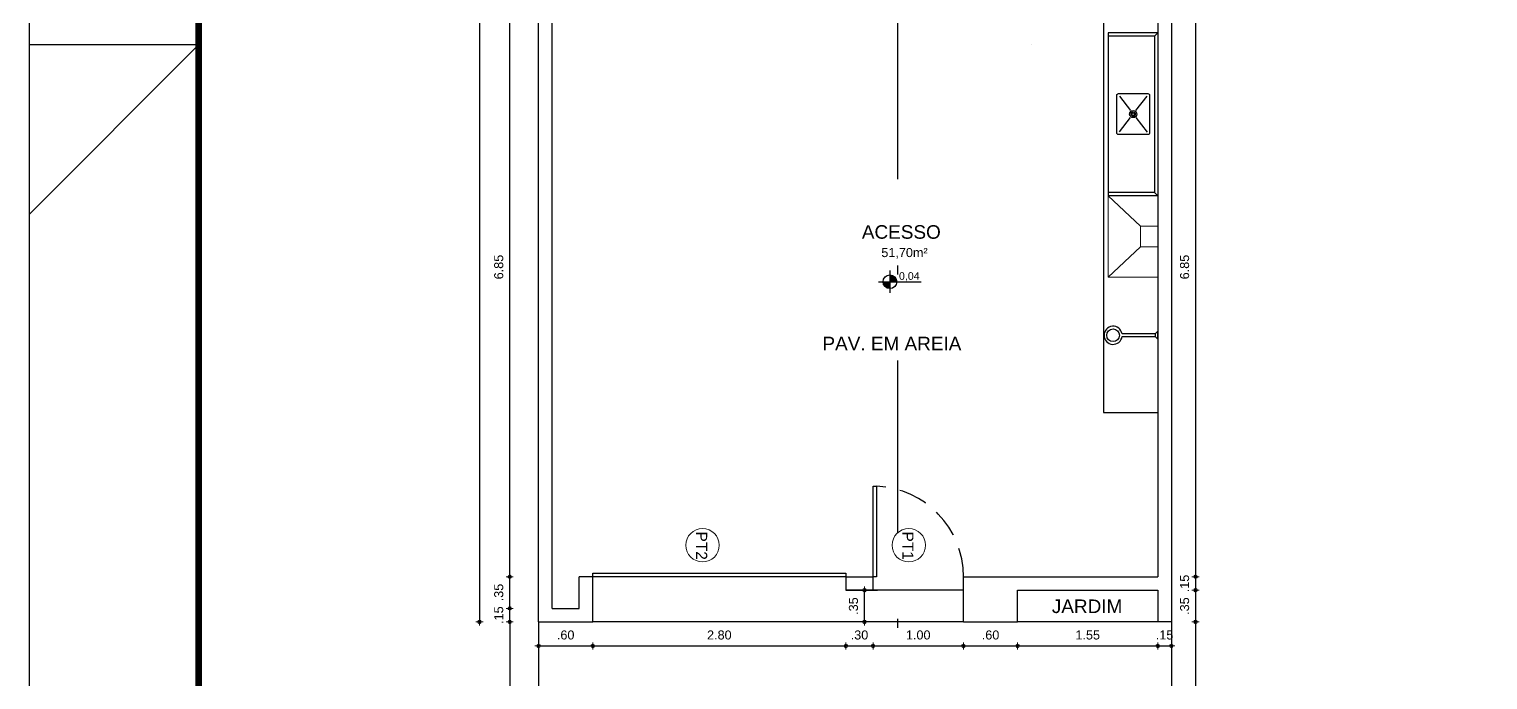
# Model space of a CAD drawing. Header units: millimetres. Extents: x 1540 to 1603, y 509.1 to 598.2.
# Drawn here: x 1539.97 to 1556.11, y 524.37 to 531.56 of the extents above; entities that cross this region are included whole.
import ezdxf
from ezdxf.enums import TextEntityAlignment as Align

# ---------------------------------------------------------------- set-up
doc = ezdxf.new("R2010")
doc.units = ezdxf.units.MM
doc.linetypes.add('DASHDOT2', pattern=[12.7, 6.35, -3.175, 0, -3.175])
doc.linetypes.add('HIDDEN', pattern=[9.525, 6.35, -3.175])
for name, color, linetype in [('0-COTAS', 8, 'Continuous'), ('a-pem-08', 8, 'Continuous'), ('A-PEN-08', 8, 'Continuous'), ('A-PEN-B', 5, 'Continuous'), ('A-PEN-C', 4, 'Continuous'), ('A-PEN-G', 3, 'Continuous'), ('A-PEN-R', 1, 'Continuous'), ('BANHO_COZINHA', 7, 'Continuous'), ('L-Texto', 30, 'Continuous'), ('NIVEIS', 1, 'Continuous')]:
    doc.layers.add(name, color=color, linetype=linetype)
doc.layers.add('BLOCOS', color=4, linetype='Continuous', lineweight=9)
doc.layers.add('COTAS', color=53, linetype='Continuous', lineweight=9)
doc.styles.add('CARIMBO_DADOS', font='arial.ttf', dxfattribs={"height": 0.1})
doc.styles.add('REGUA80', font='arial.ttf', dxfattribs={"height": 1})
doc.styles.add('T20', font='PORT2', dxfattribs={"height": 0.2})
doc.styles.add('TEXT', font='arial.ttf')
doc.dimstyles.new('COTAS_EXTERNAS', dxfattribs={"dimtxt": 0.1, "dimasz": 0.01, "dimexe": 0, "dimexo": 0, "dimgap": 0.07, "dimtad": 1, "dimzin": 5, "dimdsep": 46, "dimtxsty": 'CARIMBO_DADOS', "dimblk1": 'CIRCULOS', "dimblk2": 'CIRCULOS', "dimsah": 1, "dimcen": 0, "dimse1": 1, "dimse2": 1, "dimclrd": 8, "dimclre": 8, "dimclrt": 230, "dimadec": 0, "dimazin": 0, "dimtfac": 100, "dimtix": 1, "dimtmove": 2, "dimatfit": 3, "dimldrblk": 'CIRCULOS', "dimfxl": 1, "dimtolj": 1, "dimtzin": 5, "dimarcsym": 0})
doc.dimstyles.get("Standard").update_dxf_attribs({"dimtxt": 0.18, "dimasz": 0.18, "dimexe": 0.18, "dimexo": 0.0625, "dimgap": 0.09, "dimtad": 0, "dimtih": 1, "dimtoh": 1, "dimdec": 4, "dimzin": 0, "dimdsep": 46, "dimtxsty": 'Standard', "dimcen": 0.09, "dimadec": 0, "dimazin": 0, "dimtfac": 1, "dimtdec": 4, "dimtofl": 0, "dimtmove": 0, "dimatfit": 3, "dimfxl": 1, "dimtolj": 1, "dimtzin": 0, "dimarcsym": 0})

# ---------------------------------------------------------------- blocks, each defined once
blk = doc.blocks.new('PRANCHA')
at = {"color": 1}
for q in [(0, 27.2), (0, 29.7)]:
    blk.add_line((2.5, 29.7), q, dxfattribs=at)
blk.add_lwpolyline([(0, 0), (84.1, 0), (84.1, 59.4), (0, 59.4)], close=True, dxfattribs=at)
at = {"color": 4, "const_width": 0.1}
blk.add_lwpolyline([(2.5, 58.4), (83.1, 58.4), (83.1, 1), (2.5, 1)], close=True, dxfattribs=at)
blk = doc.blocks.new('CIRCULOS')
at = {"layer": 'COTAS'}
for p, q in [((-4, 0), (4, 0)), ((0, 4), (0, -4))]:
    blk.add_line(p, q, dxfattribs=at)
for radius in [2, 1]:
    blk.add_circle((0, 0), radius, dxfattribs=at)
blk = doc.blocks.new('*D440')
at = {"layer": 'A-PEN-08', "color": 8, "lineweight": -2, "ltscale": 0.05}
blk.add_line((1552.875, 532.348), (1552.875, 525.518), dxfattribs=at)
at = {"layer": 'Defpoints', "color": 0, "ltscale": 0.05}
for p in [(1552.457, 532.358), (1552.457, 525.508), (1552.875, 525.508)]:
    blk.add_point(p, dxfattribs=at)
at = {"layer": 'A-PEN-08', "color": 8, "lineweight": -2, "ltscale": 0.05, "xscale": 0.01, "yscale": 0.01, "zscale": 0.01}
for p, rotation in [((1552.875, 532.358), 90), ((1552.875, 525.508), 270)]:
    blk.add_blockref('CIRCULOS', p, dxfattribs=dict(at, rotation=rotation))
at = {"layer": 'A-PEN-08', "color": 230, "ltscale": 0.05, "insert": (1552.754, 528.933), "char_height": 0.1, "attachment_point": 5, "rotation": 90, "style": 'CARIMBO_DADOS'}
blk.add_mtext('\\A1;6.85', dxfattribs=at)
blk = doc.blocks.new('*D333')
at = {"layer": 'A-PEN-08', "color": 8, "lineweight": -2, "ltscale": 0.05}
for p, q in [((1552.875, 525.518), (1552.875, 525.528)), ((1552.875, 525.508), (1552.875, 525.358)), ((1552.875, 525.348), (1552.875, 525.338))]:
    blk.add_line(p, q, dxfattribs=at)
at = {"layer": 'Defpoints', "color": 0, "ltscale": 0.05}
for p in [(1552.457, 525.508), (1552.457, 525.358), (1552.875, 525.358)]:
    blk.add_point(p, dxfattribs=at)
at = {"layer": 'A-PEN-08', "color": 8, "lineweight": -2, "ltscale": 0.05, "xscale": 0.01, "yscale": 0.01, "zscale": 0.01}
for p, rotation in [((1552.875, 525.508), 270), ((1552.875, 525.358), 90)]:
    blk.add_blockref('CIRCULOS', p, dxfattribs=dict(at, rotation=rotation))
at = {"layer": 'A-PEN-08', "color": 230, "ltscale": 0.05, "insert": (1552.754, 525.433), "char_height": 0.1, "attachment_point": 5, "rotation": 90, "style": 'CARIMBO_DADOS'}
blk.add_mtext('\\A1;.15', dxfattribs=at)
blk = doc.blocks.new('*D441')
at = {"layer": 'A-PEN-08', "color": 8, "lineweight": -2, "ltscale": 0.05}
blk.add_line((1552.875, 525.348), (1552.875, 525.018), dxfattribs=at)
at = {"layer": 'Defpoints', "color": 0, "ltscale": 0.05}
for p in [(1552.457, 525.358), (1552.607, 525.008), (1552.875, 525.008)]:
    blk.add_point(p, dxfattribs=at)
at = {"layer": 'A-PEN-08', "color": 8, "lineweight": -2, "ltscale": 0.05, "xscale": 0.01, "yscale": 0.01, "zscale": 0.01}
for p, rotation in [((1552.875, 525.358), 90), ((1552.875, 525.008), 270)]:
    blk.add_blockref('CIRCULOS', p, dxfattribs=dict(at, rotation=rotation))
at = {"layer": 'A-PEN-08', "color": 230, "ltscale": 0.05, "insert": (1552.754, 525.183), "char_height": 0.1, "attachment_point": 5, "rotation": 90, "style": 'CARIMBO_DADOS'}
blk.add_mtext('\\A1;.35', dxfattribs=at)
blk = doc.blocks.new('cotas')
at = {"layer": 'L-Texto'}
h = blk.add_hatch(color=6, dxfattribs=at)
h.paths.add_polyline_path([(0.135, 0, 0.414214), (0, 0.135), (0, 0)])
h.paths.add_polyline_path([(0, 0), (-0.135, 0, 0.414214), (0, -0.135)])
for p, q in [((-0.223, 0), (0.621, 0)), ((0, 0.223), (0, -0.223))]:
    blk.add_line(p, q, dxfattribs=at)
blk.add_circle((0, 0), 0.135, dxfattribs=at)
at = {"layer": 'L-Texto', "color": 6, "style": 'T20'}
blk.add_attdef('COTA', (0.167, 0.038), '', height=0.15, dxfattribs=at)
blk = doc.blocks.new('*D322')
at = {"layer": 'A-PEN-08', "color": 8, "lineweight": -2, "ltscale": 0.05}
for p, q in [((1545.288, 525.168), (1545.288, 525.178)), ((1545.288, 525.008), (1545.288, 525.158)), ((1545.288, 524.998), (1545.288, 524.988))]:
    blk.add_line(p, q, dxfattribs=at)
at = {"layer": 'Defpoints', "color": 0, "ltscale": 0.05}
for p in [(1545.288, 525.158), (1545.757, 525.158), (1545.757, 525.008)]:
    blk.add_point(p, dxfattribs=at)
at = {"layer": 'A-PEN-08', "color": 8, "lineweight": -2, "ltscale": 0.05, "xscale": 0.01, "yscale": 0.01, "zscale": 0.01}
for p, rotation in [((1545.288, 525.158), 270), ((1545.288, 525.008), 90)]:
    blk.add_blockref('CIRCULOS', p, dxfattribs=dict(at, rotation=rotation))
at = {"layer": 'A-PEN-08', "color": 230, "ltscale": 0.05, "insert": (1545.167, 525.083), "char_height": 0.1, "attachment_point": 5, "rotation": 90, "style": 'CARIMBO_DADOS'}
blk.add_mtext('\\A1;.15', dxfattribs=at)
blk = doc.blocks.new('*D375')
at = {"layer": 'A-PEN-08', "color": 8, "lineweight": -2, "ltscale": 0.05}
blk.add_line((1545.288, 524.998), (1545.288, 522.918), dxfattribs=at)
at = {"layer": 'Defpoints', "color": 0, "ltscale": 0.05}
for p in [(1545.757, 525.008), (1545.288, 522.908), (1545.857, 522.908)]:
    blk.add_point(p, dxfattribs=at)
at = {"layer": 'A-PEN-08', "color": 8, "lineweight": -2, "ltscale": 0.05, "xscale": 0.01, "yscale": 0.01, "zscale": 0.01}
for p, rotation in [((1545.288, 525.008), 90), ((1545.288, 522.908), 270)]:
    blk.add_blockref('CIRCULOS', p, dxfattribs=dict(at, rotation=rotation))
at = {"layer": 'A-PEN-08', "color": 230, "ltscale": 0.05, "insert": (1545.167, 523.958), "char_height": 0.1, "attachment_point": 5, "rotation": 90, "style": 'CARIMBO_DADOS'}
blk.add_mtext('\\A1;2.10', dxfattribs=at)
blk = doc.blocks.new('*D323')
at = {"layer": 'A-PEN-08', "color": 8, "lineweight": -2, "ltscale": 0.05}
blk.add_line((1552.875, 524.998), (1552.875, 522.518), dxfattribs=at)
at = {"layer": 'Defpoints', "color": 0, "ltscale": 0.05}
for p in [(1552.875, 525.008), (1550.418, 522.508), (1552.875, 522.508)]:
    blk.add_point(p, dxfattribs=at)
at = {"layer": 'A-PEN-08', "color": 8, "lineweight": -2, "ltscale": 0.05, "xscale": 0.01, "yscale": 0.01, "zscale": 0.01}
for p, rotation in [((1552.875, 525.008), 90), ((1552.875, 522.508), 270)]:
    blk.add_blockref('CIRCULOS', p, dxfattribs=dict(at, rotation=rotation))
at = {"layer": 'A-PEN-08', "color": 230, "ltscale": 0.05, "insert": (1552.754, 523.758), "char_height": 0.1, "attachment_point": 5, "rotation": 90, "style": 'CARIMBO_DADOS'}
blk.add_mtext('\\A1;2.50', dxfattribs=at)
blk = doc.blocks.new('*D363')
at = {"layer": 'A-PEN-B', "color": 8, "lineweight": -2, "ltscale": 0.05}
blk.add_line((1545.288, 525.168), (1545.288, 525.498), dxfattribs=at)
at = {"layer": 'Defpoints', "color": 0, "ltscale": 0.05}
for p in [(1545.288, 525.508), (1546.057, 525.508), (1545.757, 525.158)]:
    blk.add_point(p, dxfattribs=at)
at = {"layer": 'A-PEN-B', "color": 8, "lineweight": -2, "ltscale": 0.05, "xscale": 0.01, "yscale": 0.01, "zscale": 0.01}
for p, rotation in [((1545.288, 525.508), 90), ((1545.288, 525.158), 270)]:
    blk.add_blockref('CIRCULOS', p, dxfattribs=dict(at, rotation=rotation))
at = {"layer": 'A-PEN-B', "color": 230, "ltscale": 0.05, "insert": (1545.167, 525.333), "char_height": 0.1, "attachment_point": 5, "rotation": 90, "style": 'CARIMBO_DADOS'}
blk.add_mtext('\\A1;.35', dxfattribs=at)
blk = doc.blocks.new('*D364')
at = {"layer": 'A-PEN-B', "color": 8, "lineweight": -2, "ltscale": 0.05}
blk.add_line((1545.288, 525.518), (1545.288, 532.348), dxfattribs=at)
at = {"layer": 'Defpoints', "color": 0, "ltscale": 0.05}
for p in [(1545.288, 532.358), (1549.157, 532.358), (1549.007, 525.508)]:
    blk.add_point(p, dxfattribs=at)
at = {"layer": 'A-PEN-B', "color": 8, "lineweight": -2, "ltscale": 0.05, "xscale": 0.01, "yscale": 0.01, "zscale": 0.01}
for p, rotation in [((1545.288, 532.358), 90), ((1545.288, 525.508), 270)]:
    blk.add_blockref('CIRCULOS', p, dxfattribs=dict(at, rotation=rotation))
at = {"layer": 'A-PEN-B', "color": 230, "ltscale": 0.05, "insert": (1545.167, 528.933), "char_height": 0.1, "attachment_point": 5, "rotation": 90, "style": 'CARIMBO_DADOS'}
blk.add_mtext('\\A1;6.85', dxfattribs=at)
blk = doc.blocks.new('*D538')
at = {"layer": 'A-PEN-B', "color": 8, "lineweight": -2, "ltscale": 0.05}
blk.add_line((1544.953, 549.998), (1544.953, 525.018), dxfattribs=at)
at = {"layer": 'Defpoints', "color": 0, "ltscale": 0.05}
for p in [(1545.607, 550.008), (1544.953, 525.008), (1545.607, 525.008)]:
    blk.add_point(p, dxfattribs=at)
at = {"layer": 'A-PEN-B', "color": 8, "lineweight": -2, "ltscale": 0.05, "xscale": 0.01, "yscale": 0.01, "zscale": 0.01}
for p, rotation in [((1544.953, 550.008), 90), ((1544.953, 525.008), 270)]:
    blk.add_blockref('CIRCULOS', p, dxfattribs=dict(at, rotation=rotation))
at = {"layer": 'A-PEN-B', "color": 230, "ltscale": 0.05, "insert": (1544.832, 537.508), "char_height": 0.1, "attachment_point": 5, "rotation": 90, "style": 'CARIMBO_DADOS'}
blk.add_mtext('\\A1;25.00', dxfattribs=at)
blk = doc.blocks.new('*D630')
at = {"layer": 'A-PEN-B', "color": 8, "lineweight": -2}
blk.add_line((1545.617, 524.742), (1546.197, 524.742), dxfattribs=at)
at = {"layer": 'Defpoints', "color": 0}
for p in [(1545.607, 525.008), (1546.207, 525.008), (1546.207, 524.742)]:
    blk.add_point(p, dxfattribs=at)
at = {"layer": 'A-PEN-B', "color": 8, "lineweight": -2, "xscale": 0.01, "yscale": 0.01, "zscale": 0.01, "rotation": 180}
blk.add_blockref('CIRCULOS', (1545.607, 524.742), dxfattribs=at)
at = {"layer": 'A-PEN-B', "color": 8, "lineweight": -2, "xscale": 0.01, "yscale": 0.01, "zscale": 0.01}
blk.add_blockref('CIRCULOS', (1546.207, 524.742), dxfattribs=at)
at = {"layer": 'A-PEN-B', "color": 230, "insert": (1545.907, 524.863), "char_height": 0.1, "attachment_point": 5, "style": 'CARIMBO_DADOS'}
blk.add_mtext('\\A1;.60', dxfattribs=at)
blk = doc.blocks.new('*D631')
at = {"layer": 'A-PEN-B', "color": 8, "lineweight": -2}
for p, q in [((1548.997, 524.742), (1548.987, 524.742)), ((1549.007, 524.742), (1549.307, 524.742)), ((1549.317, 524.742), (1549.327, 524.742))]:
    blk.add_line(p, q, dxfattribs=at)
at = {"layer": 'Defpoints', "color": 0}
for p in [(1549.007, 525.358), (1549.307, 525.358), (1549.307, 524.742)]:
    blk.add_point(p, dxfattribs=at)
at = {"layer": 'A-PEN-B', "color": 8, "lineweight": -2, "xscale": 0.01, "yscale": 0.01, "zscale": 0.01}
blk.add_blockref('CIRCULOS', (1549.007, 524.742), dxfattribs=at)
at = {"layer": 'A-PEN-B', "color": 8, "lineweight": -2, "xscale": 0.01, "yscale": 0.01, "zscale": 0.01, "rotation": 180}
blk.add_blockref('CIRCULOS', (1549.307, 524.742), dxfattribs=at)
at = {"layer": 'A-PEN-B', "color": 230, "insert": (1549.157, 524.863), "char_height": 0.1, "attachment_point": 5, "style": 'CARIMBO_DADOS'}
blk.add_mtext('\\A1;.30', dxfattribs=at)
blk = doc.blocks.new('*D632')
at = {"layer": 'A-PEN-B', "color": 8, "lineweight": -2}
blk.add_line((1549.317, 524.742), (1550.297, 524.742), dxfattribs=at)
at = {"layer": 'Defpoints', "color": 0}
for p in [(1549.307, 525.358), (1550.307, 525.358), (1550.307, 524.742)]:
    blk.add_point(p, dxfattribs=at)
at = {"layer": 'A-PEN-B', "color": 8, "lineweight": -2, "xscale": 0.01, "yscale": 0.01, "zscale": 0.01, "rotation": 180}
blk.add_blockref('CIRCULOS', (1549.307, 524.742), dxfattribs=at)
at = {"layer": 'A-PEN-B', "color": 8, "lineweight": -2, "xscale": 0.01, "yscale": 0.01, "zscale": 0.01}
blk.add_blockref('CIRCULOS', (1550.307, 524.742), dxfattribs=at)
at = {"layer": 'A-PEN-B', "color": 230, "insert": (1549.807, 524.863), "char_height": 0.1, "attachment_point": 5, "style": 'CARIMBO_DADOS'}
blk.add_mtext('\\A1;1.00', dxfattribs=at)
blk = doc.blocks.new('*D633')
at = {"layer": 'A-PEN-B', "color": 8, "lineweight": -2}
blk.add_line((1550.317, 524.742), (1550.897, 524.742), dxfattribs=at)
at = {"layer": 'Defpoints', "color": 0}
for p in [(1550.307, 525.358), (1550.907, 525.008), (1550.907, 524.742)]:
    blk.add_point(p, dxfattribs=at)
at = {"layer": 'A-PEN-B', "color": 8, "lineweight": -2, "xscale": 0.01, "yscale": 0.01, "zscale": 0.01, "rotation": 180}
blk.add_blockref('CIRCULOS', (1550.307, 524.742), dxfattribs=at)
at = {"layer": 'A-PEN-B', "color": 8, "lineweight": -2, "xscale": 0.01, "yscale": 0.01, "zscale": 0.01}
blk.add_blockref('CIRCULOS', (1550.907, 524.742), dxfattribs=at)
at = {"layer": 'A-PEN-B', "color": 230, "insert": (1550.607, 524.863), "char_height": 0.1, "attachment_point": 5, "style": 'CARIMBO_DADOS'}
blk.add_mtext('\\A1;.60', dxfattribs=at)
blk = doc.blocks.new('*D634')
at = {"layer": 'A-PEN-B', "color": 8, "lineweight": -2}
blk.add_line((1550.917, 524.742), (1552.447, 524.742), dxfattribs=at)
at = {"layer": 'Defpoints', "color": 0}
for p in [(1550.907, 525.008), (1552.457, 525.008), (1552.457, 524.742)]:
    blk.add_point(p, dxfattribs=at)
at = {"layer": 'A-PEN-B', "color": 8, "lineweight": -2, "xscale": 0.01, "yscale": 0.01, "zscale": 0.01, "rotation": 180}
blk.add_blockref('CIRCULOS', (1550.907, 524.742), dxfattribs=at)
at = {"layer": 'A-PEN-B', "color": 8, "lineweight": -2, "xscale": 0.01, "yscale": 0.01, "zscale": 0.01}
blk.add_blockref('CIRCULOS', (1552.457, 524.742), dxfattribs=at)
at = {"layer": 'A-PEN-B', "color": 230, "insert": (1551.682, 524.863), "char_height": 0.1, "attachment_point": 5, "style": 'CARIMBO_DADOS'}
blk.add_mtext('\\A1;1.55', dxfattribs=at)
blk = doc.blocks.new('*D635')
at = {"layer": 'A-PEN-B', "color": 8, "lineweight": -2}
for p, q in [((1552.447, 524.742), (1552.437, 524.742)), ((1552.457, 524.742), (1552.607, 524.742)), ((1552.617, 524.742), (1552.627, 524.742))]:
    blk.add_line(p, q, dxfattribs=at)
at = {"layer": 'Defpoints', "color": 0}
for p in [(1552.457, 525.008), (1552.607, 525.008), (1552.607, 524.742)]:
    blk.add_point(p, dxfattribs=at)
at = {"layer": 'A-PEN-B', "color": 8, "lineweight": -2, "xscale": 0.01, "yscale": 0.01, "zscale": 0.01}
blk.add_blockref('CIRCULOS', (1552.457, 524.742), dxfattribs=at)
at = {"layer": 'A-PEN-B', "color": 8, "lineweight": -2, "xscale": 0.01, "yscale": 0.01, "zscale": 0.01, "rotation": 180}
blk.add_blockref('CIRCULOS', (1552.607, 524.742), dxfattribs=at)
at = {"layer": 'A-PEN-B', "color": 230, "insert": (1552.532, 524.863), "char_height": 0.1, "attachment_point": 5, "style": 'CARIMBO_DADOS'}
blk.add_mtext('\\A1;.15', dxfattribs=at)
blk = doc.blocks.new('*D947')
at = {"layer": '0-COTAS', "color": 8, "lineweight": -2}
blk.add_line((1546.217, 524.742), (1548.997, 524.742), dxfattribs=at)
at = {"layer": 'Defpoints', "color": 0}
for p in [(1549.007, 525.358), (1546.207, 525.008), (1549.007, 524.742)]:
    blk.add_point(p, dxfattribs=at)
at = {"layer": '0-COTAS', "color": 8, "lineweight": -2, "xscale": 0.01, "yscale": 0.01, "zscale": 0.01, "rotation": 180}
blk.add_blockref('CIRCULOS', (1546.207, 524.742), dxfattribs=at)
at = {"layer": '0-COTAS', "color": 8, "lineweight": -2, "xscale": 0.01, "yscale": 0.01, "zscale": 0.01}
blk.add_blockref('CIRCULOS', (1549.007, 524.742), dxfattribs=at)
at = {"layer": '0-COTAS', "color": 230, "insert": (1547.607, 524.863), "char_height": 0.1, "attachment_point": 5, "style": 'CARIMBO_DADOS'}
blk.add_mtext('\\A1;2.80', dxfattribs=at)
blk = doc.blocks.new('*D948')
at = {"layer": '0-COTAS', "color": 8, "lineweight": -2}
blk.add_line((1549.212, 525.018), (1549.212, 525.348), dxfattribs=at)
at = {"layer": 'Defpoints', "color": 0}
for p in [(1549.007, 525.358), (1549.212, 525.358), (1548.976, 525.008)]:
    blk.add_point(p, dxfattribs=at)
at = {"layer": '0-COTAS', "color": 8, "lineweight": -2, "xscale": 0.01, "yscale": 0.01, "zscale": 0.01}
for p, rotation in [((1549.212, 525.358), 90), ((1549.212, 525.008), 270)]:
    blk.add_blockref('CIRCULOS', p, dxfattribs=dict(at, rotation=rotation))
at = {"layer": '0-COTAS', "color": 230, "insert": (1549.091, 525.183), "char_height": 0.1, "attachment_point": 5, "rotation": 90, "style": 'CARIMBO_DADOS'}
blk.add_mtext('\\A1;.35', dxfattribs=at)

msp = doc.modelspace()

# ---------------------------------------------------------------- linework, layer by layer
at = {"color": 6, "lineweight": 5}
for p, q in [((1552.265, 529.386), (1551.907, 529.722)), ((1552.265, 529.158), (1551.907, 528.822))]:
    msp.add_line(p, q, dxfattribs=at)
for points in [[(1552.457, 528.822), (1552.457, 529.722), (1551.907, 529.722), (1551.907, 528.822)], [(1552.457, 529.386), (1552.457, 529.158), (1552.265, 529.158), (1552.265, 529.386)]]:
    msp.add_lwpolyline(points, close=True, dxfattribs=at)
at = {"layer": 'a-pem-08', "linetype": 'HIDDEN', "ltscale": 0.05}
msp.add_arc((1549.307, 525.508), 1.001, 0, 87.6617, dxfattribs=at)
at = {"layer": 'A-PEN-08', "linetype": 'HIDDEN'}
msp.add_line((1551.057, 531.39), (1551.057, 531.39), dxfattribs=at)
at = {"layer": 'A-PEN-B', "ltscale": 0.05}
for p, q in [((1545.607, 525.008), (1545.607, 550.008)), ((1552.607, 550.008), (1552.607, 525.008)), ((1545.757, 525.158), (1545.757, 543.758)), ((1552.457, 532.358), (1552.457, 525.508)), ((1546.207, 525.508), (1546.057, 525.508)), ((1546.057, 525.158), (1546.057, 525.508)), ((1546.207, 525.008), (1546.207, 525.508)), ((1549.007, 525.508), (1549.007, 525.358)), ((1549.307, 525.358), (1549.007, 525.358)), ((1552.457, 525.358), (1552.457, 525.008)), ((1545.757, 525.158), (1546.057, 525.158)), ((1545.607, 525.008), (1546.207, 525.008)), ((1552.607, 525.008), (1552.457, 525.008))]:
    msp.add_line(p, q, dxfattribs=at)
at = {"layer": 'A-PEN-B', "ltscale": 0.1}
for p, q in [((1546.307, 525.508), (1546.307, 525.508)), ((1549.007, 525.508), (1549.307, 525.508)), ((1549.307, 525.358), (1549.307, 525.508)), ((1550.307, 525.508), (1552.457, 525.508)), ((1550.307, 525.358), (1550.307, 525.508)), ((1549.007, 525.358), (1549.357, 525.358)), ((1550.307, 525.358), (1550.307, 525.358)), ((1550.307, 525.008), (1550.307, 525.358)), ((1550.907, 525.358), (1552.457, 525.358)), ((1550.907, 525.008), (1550.907, 525.358)), ((1550.307, 525.008), (1550.907, 525.008))]:
    msp.add_line(p, q, dxfattribs=at)
at = {"layer": 'A-PEN-C', "ltscale": 0.05}
for p, q in [((1551.857, 531.758), (1551.857, 527.324)), ((1551.857, 527.324), (1552.457, 527.324)), ((1545.607, 525.008), (1545.607, 522.508)), ((1545.607, 525.008), (1545.607, 522.508)), ((1552.607, 525.008), (1552.607, 522.508)), ((1552.607, 525.008), (1552.607, 522.508))]:
    msp.add_line(p, q, dxfattribs=at)
at = {"layer": 'A-PEN-C', "ltscale": 0.1}
for p, q in [((1550.307, 525.358), (1549.307, 525.358)), ((1550.307, 525.008), (1546.207, 525.008)), ((1552.457, 525.008), (1550.907, 525.008))]:
    msp.add_line(p, q, dxfattribs=at)
at = {"layer": 'A-PEN-G', "ltscale": 0.1}
msp.add_lwpolyline([(1549.347, 526.508), (1549.347, 525.508), (1549.307, 525.508), (1549.307, 526.508)], close=True, dxfattribs=at)
at = {"layer": 'A-PEN-G', "ltscale": 0.05}
msp.add_lwpolyline([(1549.007, 525.508), (1546.207, 525.508), (1546.207, 525.548), (1549.007, 525.548)], close=True, dxfattribs=at)
at = {"layer": 'A-PEN-R', "linetype": 'DASHDOT2', "ltscale": 0.3}
msp.add_line((1549.578, 551.359), (1549.578, 522.346), dxfattribs=at)
at = {"layer": 'BANHO_COZINHA', "color": 6}
for p, q in [((1551.907, 531.522), (1551.907, 529.722)), ((1552.457, 531.522), (1551.907, 531.522)), ((1552.422, 531.487), (1552.457, 531.522)), ((1552.457, 531.522), (1552.457, 529.722)), ((1552.422, 531.487), (1551.907, 531.487)), ((1552.422, 531.487), (1552.422, 529.757)), ((1552.032, 530.824), (1552.155, 530.664)), ((1552.215, 530.664), (1552.339, 530.824)), ((1552.034, 530.429), (1552.155, 530.586)), ((1552.215, 530.586), (1552.339, 530.426)), ((1552.422, 529.757), (1551.907, 529.757)), ((1552.422, 529.757), (1552.457, 529.722)), ((1552.457, 529.722), (1551.907, 529.722)), ((1552.427, 528.194), (1552.062, 528.194)), ((1552.062, 528.164), (1552.427, 528.164)), ((1552.457, 528.224), (1552.427, 528.194)), ((1552.427, 528.194), (1552.427, 528.164)), ((1552.427, 528.164), (1552.457, 528.134))]:
    msp.add_line(p, q, dxfattribs=at)
at = {"layer": 'BANHO_COZINHA'}
msp.add_line((1552.457, 528.134), (1552.457, 528.224), dxfattribs=at)
at = {"layer": 'BANHO_COZINHA', "color": 6}
msp.add_lwpolyline([(1552.004, 530.674), (1552.004, 530.833, -0.414214), (1552.023, 530.851), (1552.348, 530.851, -0.414214), (1552.366, 530.833), (1552.366, 530.417, -0.414214), (1552.348, 530.399), (1552.023, 530.399, -0.414214), (1552.004, 530.417), (1552.004, 530.674)], format="xyb", dxfattribs=at)
for centre, radius in [((1552.185, 530.625), 0.0391), ((1552.185, 530.625), 0.024), ((1552.185, 530.625), 0.0147), ((1551.963, 528.178), 0.07)]:
    msp.add_circle(centre, radius, dxfattribs=at)
msp.add_arc((1551.963, 528.178), 0.1, 9.1456, 351.891, dxfattribs=at)
at = {"layer": 'BLOCOS'}
for centre in [(1547.421, 525.856), (1549.703, 525.856)]:
    msp.add_circle(centre, 0.185, dxfattribs=at)

# ---------------------------------------------------------------- block references
at = {"xscale": 0.75, "yscale": 0.75, "zscale": 0.75}
msp.add_blockref('PRANCHA', (1539.972, 509.115), dxfattribs=at)
at = {"layer": 'NIVEIS', "color": 1}
ref = msp.add_blockref('cotas', (1549.493, 528.771), dxfattribs=dict(at, xscale=0.5599999999976717, yscale=0.5599999999994907, zscale=0.5599999999994907))
ref.add_attrib('COTA', '0,04', (1549.594, 528.792), dxfattribs={"color": 1, "height": 0.084, "style": 'TEXT'})

# ---------------------------------------------------------------- texts
at = {"color": 230, "attachment_point": 5, "style": 'CARIMBO_DADOS'}
for s, insert, char_height in [('ACESSO', (1549.62, 529.32), 0.15), ('51,70m²', (1549.655, 529.084), 0.1), ('PAV. EM AREIA', (1549.516, 528.087), 0.15), ('JARDIM', (1551.675, 525.18), 0.15)]:
    msp.add_mtext(s, dxfattribs=dict(at, insert=insert, char_height=char_height))
at = {"layer": 'BLOCOS', "style": 'REGUA80'}
for s, p in [('PT2', (1547.35, 525.851)), ('PT1', (1549.632, 525.851))]:
    msp.add_text(s, height=0.1226, rotation=270, dxfattribs=at).set_placement(p, align=Align.CENTER)

# ---------------------------------------------------------------- dimensions: what is measured, and where the dimension line sits
at = {"layer": '0-COTAS'}
dim = msp.add_linear_dim(base=(1549.212, 525.358), p1=(1548.976, 525.008), p2=(1549.007, 525.358), angle=90, dimstyle='Standard', override={"dimtxt": 0.1, "dimasz": 0.01, "dimexe": 0, "dimexo": 0, "dimgap": 0.07, "dimtad": 1, "dimtih": 0, "dimtoh": 0, "dimdec": 2, "dimzin": 5, "dimtxsty": 'CARIMBO_DADOS', "dimblk1": 'CIRCULOS', "dimblk2": 'CIRCULOS', "dimsah": 1, "dimcen": 0, "dimse1": 1, "dimse2": 1, "dimclrd": 8, "dimclre": 8, "dimclrt": 230, "dimtfac": 100, "dimtdec": 2, "dimtix": 1, "dimtofl": 1, "dimtmove": 2, "dimldrblk": 'CIRCULOS', "dimtzin": 5}, dxfattribs=at)
dim.commit()
dim.dimension.update_dxf_attribs({"geometry": '*D948', "text_midpoint": (1549.091, 525.183)})
dim = msp.add_linear_dim(base=(1549.007, 524.742), p1=(1546.207, 525.008), p2=(1549.007, 525.358), dimstyle='Standard', override={"dimtxt": 0.1, "dimasz": 0.01, "dimexe": 0, "dimexo": 0, "dimgap": 0.07, "dimtad": 1, "dimtih": 0, "dimtoh": 0, "dimdec": 2, "dimzin": 5, "dimtxsty": 'CARIMBO_DADOS', "dimblk1": 'CIRCULOS', "dimblk2": 'CIRCULOS', "dimsah": 1, "dimcen": 0, "dimse1": 1, "dimse2": 1, "dimclrd": 8, "dimclre": 8, "dimclrt": 230, "dimtfac": 100, "dimtdec": 2, "dimtix": 1, "dimtofl": 1, "dimtmove": 2, "dimldrblk": 'CIRCULOS', "dimtzin": 5}, dxfattribs=at)
dim.commit()
dim.dimension.update_dxf_attribs({"geometry": '*D947', "text_midpoint": (1547.607, 524.863)})
at = {"layer": 'A-PEN-08', "ltscale": 0.05}
for base, p1, p2, picture, middle in [((1552.875, 525.508), (1552.457, 532.358), (1552.457, 525.508), '*D440', (1552.754, 528.933)), ((1552.875, 525.358), (1552.457, 525.508), (1552.457, 525.358), '*D333', (1552.754, 525.433)), ((1552.875, 525.008), (1552.457, 525.358), (1552.607, 525.008), '*D441', (1552.754, 525.183)), ((1545.288, 525.158), (1545.757, 525.008), (1545.757, 525.158), '*D322', (1545.167, 525.083)), ((1545.288, 522.908), (1545.757, 525.008), (1545.857, 522.908), '*D375', (1545.167, 523.958)), ((1552.875, 522.508), (1552.875, 525.008), (1550.418, 522.508), '*D323', (1552.754, 523.758))]:
    dim = msp.add_linear_dim(base=base, p1=p1, p2=p2, angle=270, dimstyle='COTAS_EXTERNAS', override={"dimfxl": 0, "dimfxlon": 1, "dimarcsym": 1}, dxfattribs=at)
    dim.commit()
    dim.dimension.update_dxf_attribs({"geometry": picture, "text_midpoint": middle})
at = {"layer": 'A-PEN-B', "ltscale": 0.05}
for base, p1, p2, angle, picture, middle in [((1544.953, 525.008), (1545.607, 550.008), (1545.607, 525.008), 90, '*D538', (1544.832, 537.508)), ((1545.288, 532.358), (1549.007, 525.508), (1549.157, 532.358), 270, '*D364', (1545.167, 528.933)), ((1545.288, 525.508), (1545.757, 525.158), (1546.057, 525.508), 270, '*D363', (1545.167, 525.333))]:
    dim = msp.add_linear_dim(base=base, p1=p1, p2=p2, angle=angle, dimstyle='Standard', override={"dimtxt": 0.1, "dimasz": 0.01, "dimexe": 0, "dimexo": 0, "dimgap": 0.07, "dimtad": 1, "dimtih": 0, "dimtoh": 0, "dimdec": 2, "dimzin": 5, "dimtxsty": 'CARIMBO_DADOS', "dimblk1": 'CIRCULOS', "dimblk2": 'CIRCULOS', "dimsah": 1, "dimcen": 0, "dimse1": 1, "dimse2": 1, "dimclrd": 8, "dimclre": 8, "dimclrt": 230, "dimtfac": 100, "dimtdec": 2, "dimtix": 1, "dimtofl": 1, "dimtmove": 2, "dimldrblk": 'CIRCULOS', "dimtzin": 5}, dxfattribs=at)
    dim.commit()
    dim.dimension.update_dxf_attribs({"geometry": picture, "text_midpoint": middle})
at = {"layer": 'A-PEN-B', "color": 3}
for base, p1, p2, picture, middle in [((1549.307, 524.742), (1549.007, 525.358), (1549.307, 525.358), '*D631', (1549.157, 524.863)), ((1550.307, 524.742), (1549.307, 525.358), (1550.307, 525.358), '*D632', (1549.807, 524.863)), ((1550.907, 524.742), (1550.307, 525.358), (1550.907, 525.008), '*D633', (1550.607, 524.863)), ((1546.207, 524.742), (1545.607, 525.008), (1546.207, 525.008), '*D630', (1545.907, 524.863)), ((1552.457, 524.742), (1550.907, 525.008), (1552.457, 525.008), '*D634', (1551.682, 524.863)), ((1552.607, 524.742), (1552.457, 525.008), (1552.607, 525.008), '*D635', (1552.532, 524.863))]:
    dim = msp.add_linear_dim(base=base, p1=p1, p2=p2, dimstyle='Standard', override={"dimtxt": 0.1, "dimasz": 0.01, "dimexe": 0, "dimexo": 0, "dimgap": 0.07, "dimtad": 1, "dimtih": 0, "dimtoh": 0, "dimdec": 2, "dimzin": 5, "dimtxsty": 'CARIMBO_DADOS', "dimblk1": 'CIRCULOS', "dimblk2": 'CIRCULOS', "dimsah": 1, "dimcen": 0, "dimse1": 1, "dimse2": 1, "dimclrd": 8, "dimclre": 8, "dimclrt": 230, "dimtfac": 100, "dimtdec": 2, "dimtix": 1, "dimtofl": 1, "dimtmove": 2, "dimldrblk": 'CIRCULOS', "dimtzin": 5}, dxfattribs=at)
    dim.commit()
    dim.dimension.update_dxf_attribs({"geometry": picture, "text_midpoint": middle})

doc.saveas('drawing.dxf')
